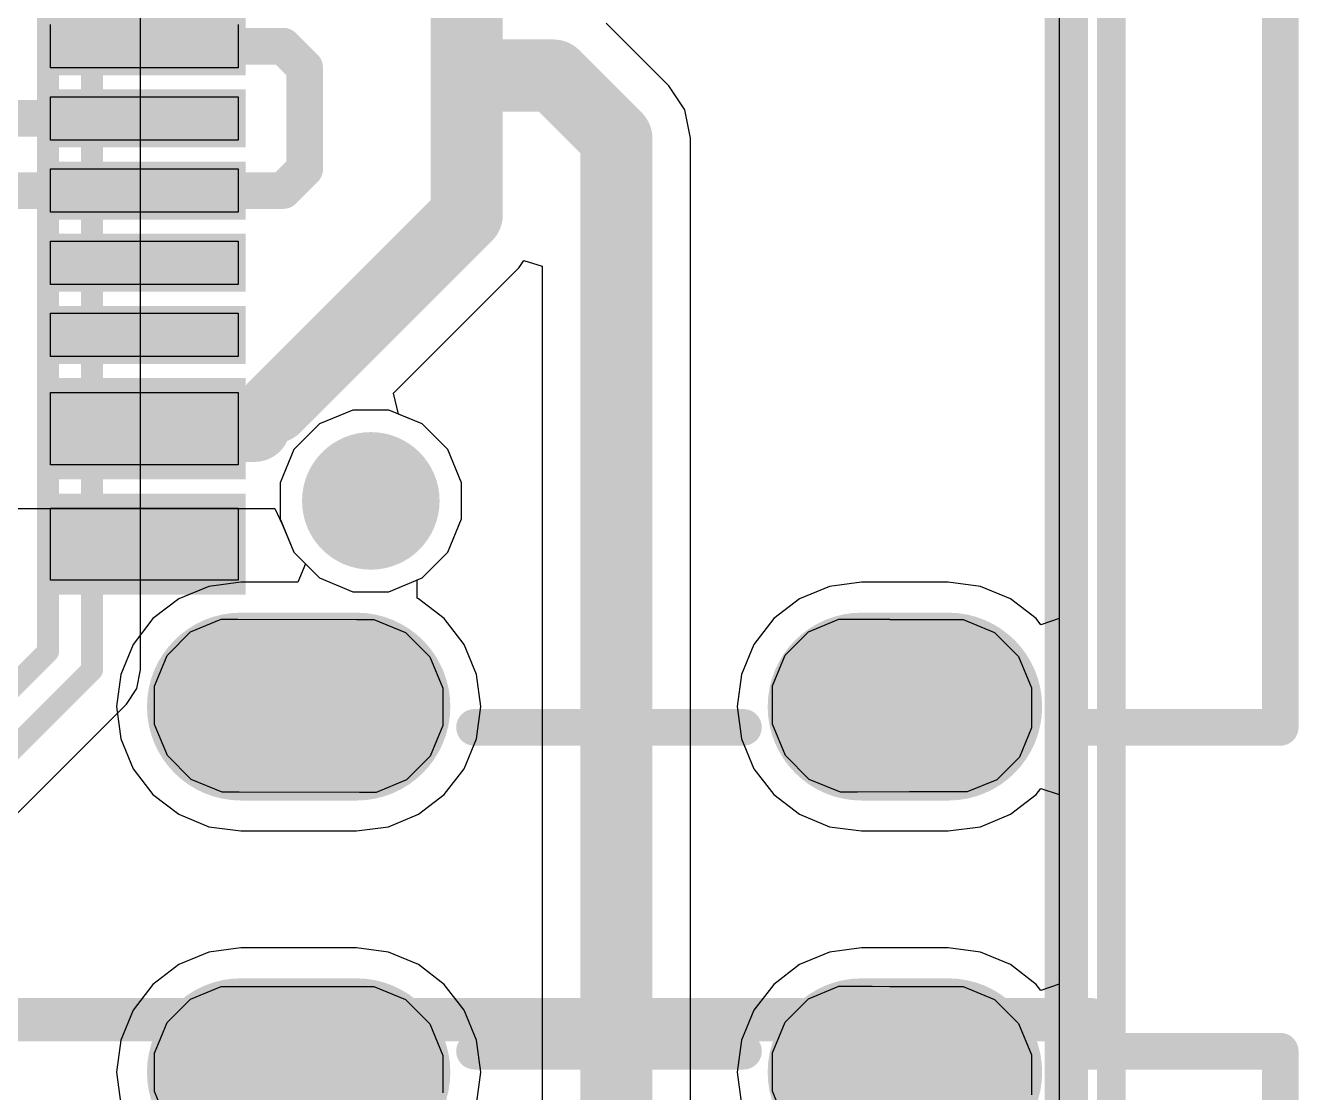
# Model space of a CAD drawing. Header units: inches. Extents: x -1 to 1.07, y -0.9 to 1.08.
# Drawn here: x 0.6739 to 1.0211, y -0.4853 to -0.1942 of the extents above; entities that cross this region are included whole.
import ezdxf

# ---------------------------------------------------------------- set-up
doc = ezdxf.new("R2010")
doc.units = ezdxf.units.IN
doc.header["$MEASUREMENT"] = 0
for name, color, linetype in [('BottomLayer', 5, 'Continuous'), ('BottomSolder', 6, 'Continuous'), ('KeepOutLayer', 6, 'Continuous'), ('Mechanical15', 56, 'Continuous'), ('MidLayer1', 16, 'Continuous'), ('MidLayer2', 76, 'Continuous'), ('MultiLayer', 9, 'Continuous'), ('PadHoleLayer', 156, 'Continuous'), ('TopLayer', 1, 'Continuous'), ('TopOverlay', 2, 'Continuous'), ('TopPaste', 8, 'Continuous'), ('TopSolder', 216, 'Continuous')]:
    doc.layers.add(name, color=color, linetype=linetype)

# ---------------------------------------------------------------- blocks, each defined once
blk = doc.blocks.new('USB_C_SMD_TYPE_C_31_M_12_14')
at = {"layer": 'BottomLayer'}
h = blk.add_hatch(color=5, dxfattribs=at)
edge = h.paths.add_edge_path()
edge.add_arc((-0.17027, 0.04589), 0.02362, 180, 360)
edge.add_line((-0.14665, 0.04589), (-0.14665, 0.07739))
edge.add_arc((-0.17027, 0.07739), 0.02362, 0, 180)
edge.add_line((-0.1939, 0.07739), (-0.1939, 0.04589))
h = blk.add_hatch(color=5, dxfattribs=at)
edge = h.paths.add_edge_path()
edge.add_arc((-0.11417, 0.04196), 0.01476, 0, 360)
h = blk.add_hatch(color=5, dxfattribs=at)
edge = h.paths.add_edge_path()
edge.add_arc((-0.17027, -0.11552), 0.02362, 180, 360)
edge.add_line((-0.14665, -0.11552), (-0.14665, -0.0919))
edge.add_arc((-0.17027, -0.0919), 0.02362, 0, 180)
edge.add_line((-0.1939, -0.0919), (-0.1939, -0.11552))
at = {"layer": 'BottomSolder'}
h = blk.add_hatch(color=6, dxfattribs=at)
edge = h.paths.add_edge_path()
edge.add_arc((-0.17027, 0.04589), 0.02562, 180, 360)
edge.add_line((-0.14465, 0.04589), (-0.14465, 0.07739))
edge.add_arc((-0.17027, 0.07739), 0.02562, 0, 180)
edge.add_line((-0.1959, 0.07739), (-0.1959, 0.04589))
h = blk.add_hatch(color=6, dxfattribs=at)
edge = h.paths.add_edge_path()
edge.add_arc((-0.11417, 0.04196), 0.01876, 0, 360)
h = blk.add_hatch(color=6, dxfattribs=at)
edge = h.paths.add_edge_path()
edge.add_arc((-0.17027, -0.11552), 0.02562, 180, 360)
edge.add_line((-0.14465, -0.11552), (-0.14465, -0.0919))
edge.add_arc((-0.17027, -0.0919), 0.02562, 0, 180)
edge.add_line((-0.1959, -0.0919), (-0.1959, -0.11552))
at = {"layer": 'MidLayer1'}
h = blk.add_hatch(color=16, dxfattribs=at)
edge = h.paths.add_edge_path()
edge.add_arc((-0.17027, 0.04589), 0.02362, 180, 360)
edge.add_line((-0.14665, 0.04589), (-0.14665, 0.07739))
edge.add_arc((-0.17027, 0.07739), 0.02362, 0, 180)
edge.add_line((-0.1939, 0.07739), (-0.1939, 0.04589))
h = blk.add_hatch(color=16, dxfattribs=at)
edge = h.paths.add_edge_path()
edge.add_arc((-0.11417, 0.04196), 0.01476, 0, 360)
h = blk.add_hatch(color=16, dxfattribs=at)
edge = h.paths.add_edge_path()
edge.add_arc((-0.17027, -0.11552), 0.02362, 180, 360)
edge.add_line((-0.14665, -0.11552), (-0.14665, -0.0919))
edge.add_arc((-0.17027, -0.0919), 0.02362, 0, 180)
edge.add_line((-0.1939, -0.0919), (-0.1939, -0.11552))
at = {"layer": 'MidLayer2'}
h = blk.add_hatch(color=76, dxfattribs=at)
edge = h.paths.add_edge_path()
edge.add_arc((-0.17027, 0.04589), 0.02362, 180, 360)
edge.add_line((-0.14665, 0.04589), (-0.14665, 0.07739))
edge.add_arc((-0.17027, 0.07739), 0.02362, 0, 180)
edge.add_line((-0.1939, 0.07739), (-0.1939, 0.04589))
h = blk.add_hatch(color=76, dxfattribs=at)
edge = h.paths.add_edge_path()
edge.add_arc((-0.11417, 0.04196), 0.01476, 0, 360)
h = blk.add_hatch(color=76, dxfattribs=at)
edge = h.paths.add_edge_path()
edge.add_arc((-0.17027, -0.11552), 0.02362, 180, 360)
edge.add_line((-0.14665, -0.11552), (-0.14665, -0.0919))
edge.add_arc((-0.17027, -0.0919), 0.02362, 0, 180)
edge.add_line((-0.1939, -0.0919), (-0.1939, -0.11552))
at = {"layer": 'MultiLayer'}
h = blk.add_hatch(color=9, dxfattribs=at)
edge = h.paths.add_edge_path()
edge.add_arc((-0.17027, 0.04589), 0.02362, 180, 360)
edge.add_line((-0.14665, 0.04589), (-0.14665, 0.07739))
edge.add_arc((-0.17027, 0.07739), 0.02362, 0, 180)
edge.add_line((-0.1939, 0.07739), (-0.1939, 0.04589))
h = blk.add_hatch(color=9, dxfattribs=at)
edge = h.paths.add_edge_path()
edge.add_arc((-0.11417, 0.04196), 0.01476, 0, 360)
h = blk.add_hatch(color=9, dxfattribs=at)
edge = h.paths.add_edge_path()
edge.add_arc((-0.17027, -0.11552), 0.02362, 180, 360)
edge.add_line((-0.14665, -0.11552), (-0.14665, -0.0919))
edge.add_arc((-0.17027, -0.0919), 0.02362, 0, 180)
edge.add_line((-0.1939, -0.0919), (-0.1939, -0.11552))
at = {"layer": 'PadHoleLayer'}
h = blk.add_hatch(color=156, dxfattribs=at)
edge = h.paths.add_edge_path()
edge.add_arc((-0.17027, 0.04589), 0.01575, 180, 360)
edge.add_line((-0.15453, 0.04589), (-0.15453, 0.07739))
edge.add_arc((-0.17027, 0.07739), 0.01575, 0, 180)
edge.add_line((-0.18602, 0.07739), (-0.18602, 0.04589))
h = blk.add_hatch(color=156, dxfattribs=at)
edge = h.paths.add_edge_path()
edge.add_arc((-0.11417, 0.04196), 0.01476, 0, 360)
h = blk.add_hatch(color=156, dxfattribs=at)
edge = h.paths.add_edge_path()
edge.add_arc((-0.17027, -0.11552), 0.01575, 180, 360)
edge.add_line((-0.15453, -0.11552), (-0.15453, -0.0919))
edge.add_arc((-0.17027, -0.0919), 0.01575, 0, 180)
edge.add_line((-0.18602, -0.0919), (-0.18602, -0.11552))
at = {"layer": 'TopLayer'}
for points in [[(-0.13779, 0.12929), (-0.12598, 0.12929), (-0.12598, 0.07811), (-0.13779, 0.07811)], [(-0.12598, 0.1293), (-0.11417, 0.1293), (-0.11417, 0.07812), (-0.12598, 0.07812)], [(-0.1063, 0.12929), (-0.09449, 0.12929), (-0.09449, 0.07811), (-0.1063, 0.07811)], [(-0.09449, 0.1293), (-0.08268, 0.1293), (-0.08268, 0.07812), (-0.09449, 0.07812)], [(-0.07481, 0.1293), (-0.06299, 0.1293), (-0.06299, 0.07812), (-0.07481, 0.07812)], [(-0.05512, 0.1293), (-0.0433, 0.1293), (-0.0433, 0.07812), (-0.05512, 0.07812)], [(-0.03544, 0.1293), (-0.02362, 0.1293), (-0.02362, 0.07812), (-0.03544, 0.07812)], [(-0.01575, 0.1293), (-0.00393, 0.1293), (-0.00393, 0.07812), (-0.01575, 0.07812)], [(0.00393, 0.1293), (0.01575, 0.1293), (0.01575, 0.07812), (0.00393, 0.07812)]]:
    blk.add_hatch(color=1, dxfattribs=at).paths.add_polyline_path(points)
h = blk.add_hatch(color=1, dxfattribs=at)
edge = h.paths.add_edge_path()
edge.add_arc((-0.17027, 0.04589), 0.02362, 180, 360)
edge.add_line((-0.14665, 0.04589), (-0.14665, 0.07739))
edge.add_arc((-0.17027, 0.07739), 0.02362, 0, 180)
edge.add_line((-0.1939, 0.07739), (-0.1939, 0.04589))
h = blk.add_hatch(color=1, dxfattribs=at)
edge = h.paths.add_edge_path()
edge.add_arc((-0.11417, 0.04196), 0.01476, 0, 360)
h = blk.add_hatch(color=1, dxfattribs=at)
edge = h.paths.add_edge_path()
edge.add_arc((-0.17027, -0.11552), 0.02362, 180, 360)
edge.add_line((-0.14665, -0.11552), (-0.14665, -0.0919))
edge.add_arc((-0.17027, -0.0919), 0.02362, 0, 180)
edge.add_line((-0.1939, -0.0919), (-0.1939, -0.11552))
at = {"layer": 'TopSolder'}
for points in [[(-0.13979, 0.13129), (-0.12398, 0.13129), (-0.12398, 0.07611), (-0.13979, 0.07611)], [(-0.12798, 0.1313), (-0.11217, 0.1313), (-0.11217, 0.07612), (-0.12798, 0.07612)], [(-0.1083, 0.13129), (-0.09249, 0.13129), (-0.09249, 0.07611), (-0.1083, 0.07611)], [(-0.09649, 0.1313), (-0.08068, 0.1313), (-0.08068, 0.07612), (-0.09649, 0.07612)], [(-0.07681, 0.1313), (-0.06099, 0.1313), (-0.06099, 0.07612), (-0.07681, 0.07612)], [(-0.05712, 0.1313), (-0.0413, 0.1313), (-0.0413, 0.07612), (-0.05712, 0.07612)], [(-0.03744, 0.1313), (-0.02162, 0.1313), (-0.02162, 0.07612), (-0.03744, 0.07612)], [(-0.01775, 0.1313), (-0.00193, 0.1313), (-0.00193, 0.07612), (-0.01775, 0.07612)], [(0.00193, 0.1313), (0.01775, 0.1313), (0.01775, 0.07612), (0.00193, 0.07612)]]:
    blk.add_hatch(color=216, dxfattribs=at).paths.add_polyline_path(points)
h = blk.add_hatch(color=216, dxfattribs=at)
edge = h.paths.add_edge_path()
edge.add_arc((-0.17027, 0.04589), 0.02562, 180, 360)
edge.add_line((-0.14465, 0.04589), (-0.14465, 0.07739))
edge.add_arc((-0.17027, 0.07739), 0.02562, 0, 180)
edge.add_line((-0.1959, 0.07739), (-0.1959, 0.04589))
h = blk.add_hatch(color=216, dxfattribs=at)
edge = h.paths.add_edge_path()
edge.add_arc((-0.11417, 0.04196), 0.01876, 0, 360)
h = blk.add_hatch(color=216, dxfattribs=at)
edge = h.paths.add_edge_path()
edge.add_arc((-0.17027, -0.11552), 0.02562, 180, 360)
edge.add_line((-0.14465, -0.11552), (-0.14465, -0.0919))
edge.add_arc((-0.17027, -0.0919), 0.02562, 0, 180)
edge.add_line((-0.1959, -0.0919), (-0.1959, -0.11552))
at = {"layer": 'Mechanical15'}
for points in [[(-0.10925, 0.04196, 0.00984, 0.00984, 1), (-0.11909, 0.04196, 0.00984, 0.00984, 1)], [(-0.12155, 0.04196, 0.00492, 0.00492, 1), (-0.11663, 0.04196, 0.00492, 0.00492, 1)], [(-0.11171, 0.04196, 0.00492, 0.00492, 1), (-0.10679, 0.04196, 0.00492, 0.00492, 1)]]:
    blk.add_lwpolyline(points, format="xyseb", close=True, dxfattribs=at)
at = {"layer": 'TopOverlay'}
for points in [[(-0.17594, 0.01367, 0.01, 0.01, 0), (-0.17594, -0.05967, 0.01, 0.01, 0)], [(-0.17594, -0.14775, 0.01, 0.01, 0), (-0.17594, -0.20607, 0.01, 0.01, 0)], [(0.17602, -0.20606, 0.01, 0.01, 0), (-0.17594, -0.20607, 0.01, 0.01, 0)]]:
    blk.add_lwpolyline(points, format="xyseb", dxfattribs=at)
for points in [[(-0.17844, 0.01367, 0.005, 0.005, 1), (-0.17344, 0.01367, 0.005, 0.005, 1)], [(-0.17844, -0.05967, 0.005, 0.005, 1), (-0.17344, -0.05967, 0.005, 0.005, 1)], [(-0.17844, -0.14775, 0.005, 0.005, 1), (-0.17344, -0.14775, 0.005, 0.005, 1)], [(-0.17844, -0.20607, 0.005, 0.005, 1), (-0.17344, -0.20607, 0.005, 0.005, 1)], [(-0.17844, -0.20607, 0.005, 0.005, 1), (-0.17344, -0.20607, 0.005, 0.005, 1)]]:
    blk.add_lwpolyline(points, format="xyseb", close=True, dxfattribs=at)
at = {"layer": 'TopPaste'}
for p, q in [((-0.13583, 0.07901), (-0.13583, 0.12929)), ((-0.13583, 0.12929), (-0.11615, 0.12929)), ((-0.11615, 0.12929), (-0.11615, 0.07811)), ((-0.10433, 0.07901), (-0.10433, 0.12929)), ((-0.10433, 0.12929), (-0.08465, 0.12929)), ((-0.08465, 0.12929), (-0.08465, 0.07811)), ((-0.07481, 0.07815), (-0.07481, 0.12929)), ((-0.07481, 0.12929), (-0.063, 0.12929)), ((-0.063, 0.12929), (-0.063, 0.07815)), ((-0.05512, 0.07815), (-0.05512, 0.12929)), ((-0.05512, 0.12929), (-0.04331, 0.12929)), ((-0.04331, 0.12929), (-0.04331, 0.07815)), ((-0.03544, 0.07815), (-0.03544, 0.12929)), ((-0.03544, 0.12929), (-0.02363, 0.12929)), ((-0.02363, 0.12929), (-0.02363, 0.07815)), ((-0.01575, 0.07815), (-0.01575, 0.12929)), ((-0.01575, 0.12929), (-0.00394, 0.12929)), ((-0.00394, 0.12929), (-0.00394, 0.07815)), ((0.00393, 0.07815), (0.00393, 0.12929)), ((0.00393, 0.12929), (0.01574, 0.12929)), ((-0.18364, 0.09745), (-0.17516, 0.10097)), ((-0.17516, 0.10097), (-0.17057, 0.10097)), ((-0.17057, 0.10097), (-0.17057, 0.10097)), ((-0.17057, 0.10097), (-0.17057, 0.10097)), ((-0.17057, 0.10097), (-0.16918, 0.10097)), ((-0.16918, 0.10097), (-0.16466, 0.10097)), ((-0.16466, 0.10097), (-0.15631, 0.09751)), ((-0.19013, 0.09096), (-0.18364, 0.09745)), ((-0.15631, 0.09751), (-0.14992, 0.09112)), ((-0.19365, 0.08248), (-0.19013, 0.09096)), ((-0.14992, 0.09112), (-0.14647, 0.08277)), ((-0.19365, 0.07789), (-0.19365, 0.08248)), ((-0.14647, 0.08277), (-0.14647, 0.07825)), ((-0.19367, 0.04505), (-0.19365, 0.07789)), ((-0.14647, 0.07825), (-0.1465, 0.04576)), ((-0.14647, 0.07825), (-0.14647, 0.07825)), ((-0.14647, 0.07825), (-0.14647, 0.07825)), ((-0.13583, 0.07811), (-0.13583, 0.07901)), ((-0.11615, 0.07811), (-0.13583, 0.07811)), ((-0.10433, 0.07811), (-0.10433, 0.07901)), ((-0.08465, 0.07811), (-0.10433, 0.07811)), ((-0.063, 0.07815), (-0.07481, 0.07815)), ((-0.04331, 0.07815), (-0.05512, 0.07815)), ((-0.02363, 0.07815), (-0.03544, 0.07815)), ((-0.00394, 0.07815), (-0.01575, 0.07815)), ((0.01574, 0.07815), (0.00393, 0.07815)), ((-0.1465, 0.04576), (-0.1465, 0.04576)), ((-0.1465, 0.04576), (-0.1465, 0.0411)), ((-0.1465, 0.04576), (-0.1465, 0.04576)), ((-0.19367, 0.04053), (-0.19367, 0.04505)), ((-0.19367, 0.04505), (-0.19367, 0.04505)), ((-0.19021, 0.03218), (-0.19367, 0.04053)), ((-0.1465, 0.0411), (-0.15007, 0.03249)), ((-0.18382, 0.02579), (-0.19021, 0.03218)), ((-0.15007, 0.03249), (-0.15666, 0.0259)), ((-0.17547, 0.02233), (-0.18382, 0.02579)), ((-0.15666, 0.0259), (-0.16527, 0.02233)), ((-0.17095, 0.02233), (-0.17547, 0.02233)), ((-0.16993, 0.02233), (-0.17095, 0.02233)), ((-0.16527, 0.02233), (-0.16993, 0.02233)), ((-0.16993, 0.02233), (-0.16993, 0.02233)), ((-0.18359, -0.07111), (-0.17507, -0.06758)), ((-0.17507, -0.06758), (-0.17045, -0.06758)), ((-0.17045, -0.06758), (-0.17045, -0.06758)), ((-0.17045, -0.06758), (-0.16908, -0.06758)), ((-0.16908, -0.06758), (-0.16458, -0.06758)), ((-0.16458, -0.06758), (-0.15625, -0.07103)), ((-0.19011, -0.07763), (-0.18359, -0.07111)), ((-0.15625, -0.07103), (-0.14989, -0.07739)), ((-0.19364, -0.08616), (-0.19011, -0.07763)), ((-0.14989, -0.07739), (-0.14644, -0.08572)), ((-0.19364, -0.09077), (-0.19364, -0.08616)), ((-0.14644, -0.08572), (-0.14644, -0.09022)), ((-0.14644, -0.09022), (-0.14644, -0.09022)), ((-0.14644, -0.09022), (-0.14644, -0.09022)), ((-0.14644, -0.09022), (-0.14644, -0.09479)), ((-0.19356, -0.10499), (-0.19364, -0.09077)), ((-0.14644, -0.09479), (-0.14647, -0.09961)), ((-0.14647, -0.09961), (-0.14649, -0.09963)), ((-0.14649, -0.09963), (-0.14649, -0.09963)), ((-0.14649, -0.09963), (-0.14649, -0.09963)), ((-0.14649, -0.09963), (-0.14649, -0.11496)), ((-0.14647, -0.09961), (-0.14647, -0.09961)), ((-0.19356, -0.11637), (-0.19356, -0.10499)), ((-0.19356, -0.12073), (-0.19356, -0.11637)), ((-0.19356, -0.11637), (-0.19356, -0.11637)), ((-0.14649, -0.11496), (-0.14649, -0.11959)), ((-0.19023, -0.12878), (-0.19356, -0.12073)), ((-0.14649, -0.11959), (-0.15004, -0.12816)), ((-0.15004, -0.12816), (-0.1566, -0.13472)), ((-0.18407, -0.13494), (-0.19023, -0.12878)), ((-0.17602, -0.13827), (-0.18407, -0.13494)), ((-0.1566, -0.13472), (-0.16517, -0.13827)), ((-0.17166, -0.13827), (-0.17602, -0.13827)), ((-0.16981, -0.13827), (-0.17166, -0.13827)), ((-0.16517, -0.13827), (-0.16981, -0.13827)), ((-0.16981, -0.13827), (-0.16981, -0.13827)), ((-0.16981, -0.13827), (-0.16981, -0.13827))]:
    blk.add_line(p, q, dxfattribs=at)
blk = doc.blocks.new('USB_C_SMD_TYPE_C_31_M_12_66')
at = {"layer": 'BottomLayer'}
h = blk.add_hatch(color=5, dxfattribs=at)
edge = h.paths.add_edge_path()
edge.add_arc((0.17027, 0.04589), 0.02362, 180, 360)
edge.add_line((0.1939, 0.04589), (0.1939, 0.07739))
edge.add_arc((0.17027, 0.07739), 0.02362, 0, 180)
edge.add_line((0.14665, 0.07739), (0.14665, 0.04589))
h = blk.add_hatch(color=5, dxfattribs=at)
edge = h.paths.add_edge_path()
edge.add_arc((0.17027, -0.11552), 0.02362, 180, 360)
edge.add_line((0.1939, -0.11552), (0.1939, -0.0919))
edge.add_arc((0.17027, -0.0919), 0.02362, 0, 180)
edge.add_line((0.14665, -0.0919), (0.14665, -0.11552))
at = {"layer": 'BottomSolder'}
h = blk.add_hatch(color=6, dxfattribs=at)
edge = h.paths.add_edge_path()
edge.add_arc((0.17027, 0.04589), 0.02562, 180, 360)
edge.add_line((0.1959, 0.04589), (0.1959, 0.07739))
edge.add_arc((0.17027, 0.07739), 0.02562, 0, 180)
edge.add_line((0.14465, 0.07739), (0.14465, 0.04589))
h = blk.add_hatch(color=6, dxfattribs=at)
edge = h.paths.add_edge_path()
edge.add_arc((0.17027, -0.11552), 0.02562, 180, 360)
edge.add_line((0.1959, -0.11552), (0.1959, -0.0919))
edge.add_arc((0.17027, -0.0919), 0.02562, 0, 180)
edge.add_line((0.14465, -0.0919), (0.14465, -0.11552))
at = {"layer": 'MidLayer1'}
h = blk.add_hatch(color=16, dxfattribs=at)
edge = h.paths.add_edge_path()
edge.add_arc((0.17027, 0.04589), 0.02362, 180, 360)
edge.add_line((0.1939, 0.04589), (0.1939, 0.07739))
edge.add_arc((0.17027, 0.07739), 0.02362, 0, 180)
edge.add_line((0.14665, 0.07739), (0.14665, 0.04589))
h = blk.add_hatch(color=16, dxfattribs=at)
edge = h.paths.add_edge_path()
edge.add_arc((0.17027, -0.11552), 0.02362, 180, 360)
edge.add_line((0.1939, -0.11552), (0.1939, -0.0919))
edge.add_arc((0.17027, -0.0919), 0.02362, 0, 180)
edge.add_line((0.14665, -0.0919), (0.14665, -0.11552))
at = {"layer": 'MidLayer2'}
h = blk.add_hatch(color=76, dxfattribs=at)
edge = h.paths.add_edge_path()
edge.add_arc((0.17027, 0.04589), 0.02362, 180, 360)
edge.add_line((0.1939, 0.04589), (0.1939, 0.07739))
edge.add_arc((0.17027, 0.07739), 0.02362, 0, 180)
edge.add_line((0.14665, 0.07739), (0.14665, 0.04589))
h = blk.add_hatch(color=76, dxfattribs=at)
edge = h.paths.add_edge_path()
edge.add_arc((0.17027, -0.11552), 0.02362, 180, 360)
edge.add_line((0.1939, -0.11552), (0.1939, -0.0919))
edge.add_arc((0.17027, -0.0919), 0.02362, 0, 180)
edge.add_line((0.14665, -0.0919), (0.14665, -0.11552))
at = {"layer": 'MultiLayer'}
h = blk.add_hatch(color=9, dxfattribs=at)
edge = h.paths.add_edge_path()
edge.add_arc((0.17027, 0.04589), 0.02362, 180, 360)
edge.add_line((0.1939, 0.04589), (0.1939, 0.07739))
edge.add_arc((0.17027, 0.07739), 0.02362, 0, 180)
edge.add_line((0.14665, 0.07739), (0.14665, 0.04589))
h = blk.add_hatch(color=9, dxfattribs=at)
edge = h.paths.add_edge_path()
edge.add_arc((0.17027, -0.11552), 0.02362, 180, 360)
edge.add_line((0.1939, -0.11552), (0.1939, -0.0919))
edge.add_arc((0.17027, -0.0919), 0.02362, 0, 180)
edge.add_line((0.14665, -0.0919), (0.14665, -0.11552))
at = {"layer": 'PadHoleLayer'}
h = blk.add_hatch(color=156, dxfattribs=at)
edge = h.paths.add_edge_path()
edge.add_arc((0.17027, 0.04589), 0.01575, 180, 360)
edge.add_line((0.18602, 0.04589), (0.18602, 0.07739))
edge.add_arc((0.17027, 0.07739), 0.01575, 0, 180)
edge.add_line((0.15453, 0.07739), (0.15453, 0.04589))
h = blk.add_hatch(color=156, dxfattribs=at)
edge = h.paths.add_edge_path()
edge.add_arc((0.17027, -0.11552), 0.01575, 180, 360)
edge.add_line((0.18602, -0.11552), (0.18602, -0.0919))
edge.add_arc((0.17027, -0.0919), 0.01575, 0, 180)
edge.add_line((0.15453, -0.0919), (0.15453, -0.11552))
at = {"layer": 'TopLayer'}
h = blk.add_hatch(color=1, dxfattribs=at)
edge = h.paths.add_edge_path()
edge.add_arc((0.17027, 0.04589), 0.02362, 180, 360)
edge.add_line((0.1939, 0.04589), (0.1939, 0.07739))
edge.add_arc((0.17027, 0.07739), 0.02362, 0, 180)
edge.add_line((0.14665, 0.07739), (0.14665, 0.04589))
h = blk.add_hatch(color=1, dxfattribs=at)
edge = h.paths.add_edge_path()
edge.add_arc((0.17027, -0.11552), 0.02362, 180, 360)
edge.add_line((0.1939, -0.11552), (0.1939, -0.0919))
edge.add_arc((0.17027, -0.0919), 0.02362, 0, 180)
edge.add_line((0.14665, -0.0919), (0.14665, -0.11552))
at = {"layer": 'TopSolder'}
h = blk.add_hatch(color=216, dxfattribs=at)
edge = h.paths.add_edge_path()
edge.add_arc((0.17027, 0.04589), 0.02562, 180, 360)
edge.add_line((0.1959, 0.04589), (0.1959, 0.07739))
edge.add_arc((0.17027, 0.07739), 0.02562, 0, 180)
edge.add_line((0.14465, 0.07739), (0.14465, 0.04589))
h = blk.add_hatch(color=216, dxfattribs=at)
edge = h.paths.add_edge_path()
edge.add_arc((0.17027, -0.11552), 0.02562, 180, 360)
edge.add_line((0.1959, -0.11552), (0.1959, -0.0919))
edge.add_arc((0.17027, -0.0919), 0.02562, 0, 180)
edge.add_line((0.14465, -0.0919), (0.14465, -0.11552))
at = {"layer": 'TopOverlay'}
for points in [[(0.17602, 0.01368, 0.01, 0.01, 0), (0.17602, -0.05969, 0.01, 0.01, 0)], [(0.17602, -0.14773, 0.01, 0.01, 0), (0.17602, -0.20606, 0.01, 0.01, 0)], [(0.17602, -0.20606, 0.01, 0.01, 0), (-0.17594, -0.20607, 0.01, 0.01, 0)]]:
    blk.add_lwpolyline(points, format="xyseb", dxfattribs=at)
for points in [[(0.17352, 0.01368, 0.005, 0.005, 1), (0.17852, 0.01368, 0.005, 0.005, 1)], [(0.17352, -0.05969, 0.005, 0.005, 1), (0.17852, -0.05969, 0.005, 0.005, 1)], [(0.17352, -0.14773, 0.005, 0.005, 1), (0.17852, -0.14773, 0.005, 0.005, 1)], [(0.17352, -0.20606, 0.005, 0.005, 1), (0.17852, -0.20606, 0.005, 0.005, 1)], [(0.17352, -0.20606, 0.005, 0.005, 1), (0.17852, -0.20606, 0.005, 0.005, 1)]]:
    blk.add_lwpolyline(points, format="xyseb", close=True, dxfattribs=at)
at = {"layer": 'TopPaste'}
for p, q in [((0.15652, 0.09745), (0.165, 0.10097)), ((0.165, 0.10097), (0.16959, 0.10097)), ((0.16959, 0.10097), (0.16959, 0.10097)), ((0.16959, 0.10097), (0.17098, 0.10097)), ((0.17098, 0.10097), (0.1755, 0.10097)), ((0.1755, 0.10097), (0.18385, 0.09751)), ((0.18385, 0.09751), (0.19024, 0.09112)), ((0.19024, 0.09112), (0.19369, 0.08277)), ((0.19369, 0.08277), (0.19369, 0.07825)), ((0.19369, 0.07825), (0.19366, 0.04576)), ((0.19369, 0.07825), (0.19369, 0.07825)), ((0.19369, 0.07825), (0.19369, 0.07825)), ((0.19366, 0.04576), (0.19366, 0.0411)), ((0.19366, 0.0411), (0.19009, 0.03249)), ((0.19009, 0.03249), (0.1835, 0.0259)), ((0.1835, 0.0259), (0.17489, 0.02233)), ((0.16921, 0.02233), (0.16469, 0.02233)), ((0.16921, 0.02233), (0.16921, 0.02233)), ((0.17023, 0.02233), (0.16921, 0.02233)), ((0.16921, 0.02233), (0.16921, 0.02233)), ((0.17489, 0.02233), (0.17023, 0.02233)), ((0.17023, 0.02233), (0.17023, 0.02233)), ((0.15657, -0.07111), (0.16509, -0.06758)), ((0.16509, -0.06758), (0.16971, -0.06758)), ((0.16971, -0.06758), (0.16971, -0.06758)), ((0.16971, -0.06758), (0.17108, -0.06758)), ((0.17108, -0.06758), (0.17558, -0.06758)), ((0.17558, -0.06758), (0.18391, -0.07103)), ((0.18391, -0.07103), (0.19027, -0.07739)), ((0.19027, -0.07739), (0.19372, -0.08572)), ((0.19372, -0.08572), (0.19372, -0.09022)), ((0.19372, -0.09022), (0.19372, -0.09022)), ((0.19372, -0.09022), (0.19372, -0.09022)), ((0.19372, -0.09022), (0.19372, -0.09479)), ((0.19372, -0.09479), (0.19369, -0.09961)), ((0.19369, -0.09961), (0.19367, -0.09963)), ((0.19367, -0.09963), (0.19367, -0.09963)), ((0.19367, -0.09963), (0.19367, -0.11496)), ((0.19369, -0.09961), (0.19369, -0.09961)), ((0.19367, -0.11496), (0.19367, -0.11959)), ((0.19367, -0.11959), (0.19012, -0.12816)), ((0.19012, -0.12816), (0.18356, -0.13472)), ((0.18356, -0.13472), (0.17499, -0.13827)), ((0.1685, -0.13827), (0.16414, -0.13827)), ((0.17035, -0.13827), (0.1685, -0.13827)), ((0.17499, -0.13827), (0.17035, -0.13827)), ((0.17035, -0.13827), (0.17035, -0.13827)), ((0.17035, -0.13827), (0.17035, -0.13827))]:
    blk.add_line(p, q, dxfattribs=at)

msp = doc.modelspace()

# ---------------------------------------------------------------- linework, layer by layer
at = {"layer": 'BottomLayer'}
for p, q in [((0.95579, 1.06079), (0.95579, -0.88079)), ((0.70525, -0.37), (0.70525, 0.27808)), ((0.76311, -0.29913), (0.75401, -0.3029)), ((0.77297, -0.29913), (0.76311, -0.29913)), ((0.78207, -0.3029), (0.77297, -0.29913)), ((0.75401, -0.3029), (0.74705, -0.30987)), ((0.78903, -0.30987), (0.78207, -0.3029)), ((0.74705, -0.30987), (0.74328, -0.31897)), ((0.7928, -0.31897), (0.78903, -0.30987)), ((0.74328, -0.31897), (0.74328, -0.32882)), ((0.7928, -0.32882), (0.7928, -0.31897)), ((0.74328, -0.32882), (0.74705, -0.33792)), ((0.78903, -0.33792), (0.7928, -0.32882)), ((0.74705, -0.33792), (0.75401, -0.34489)), ((0.78207, -0.34489), (0.78903, -0.33792)), ((0.75401, -0.34489), (0.76311, -0.34866)), ((0.77297, -0.34866), (0.78207, -0.34489)), ((0.76311, -0.34866), (0.77297, -0.34866)), ((0.70425, -0.37507), (0.70525, -0.37)), ((0.70137, -0.37937), (0.70425, -0.37507)), ((0.66437, -0.41637), (0.70137, -0.37937))]:
    msp.add_line(p, q, dxfattribs=at)
for points in [[(0.68, -0.365, 0.006, 0.006, 0), (0.68, 0.51, 0.006, 0.006, 0)], [(0.692, -0.37, 0.006, 0.006, 0), (0.692, 0.28357, 0.006, 0.006, 0)], [(0.65, -0.395, 0.006, 0.006, 0), (0.68, -0.365, 0.006, 0.006, 0)], [(0.655, -0.407, 0.006, 0.006, 0), (0.692, -0.37, 0.006, 0.006, 0)]]:
    msp.add_lwpolyline(points, format="xyseb", dxfattribs=at)
for points in [[(0.6785, -0.365, 0.003, 0.003, 1), (0.6815, -0.365, 0.003, 0.003, 1)], [(0.6785, -0.365, 0.003, 0.003, 1), (0.6815, -0.365, 0.003, 0.003, 1)], [(0.6905, -0.37, 0.003, 0.003, 1), (0.6935, -0.37, 0.003, 0.003, 1)], [(0.6905, -0.37, 0.003, 0.003, 1), (0.6935, -0.37, 0.003, 0.003, 1)]]:
    msp.add_lwpolyline(points, format="xyseb", close=True, dxfattribs=at)
at = {"layer": 'KeepOutLayer'}
msp.add_lwpolyline([(0.97, 1.075, 0.00787, 0.00787, 0), (0.97, -0.895, 0.00787, 0.00787, 0)], format="xyseb", dxfattribs=at)
at = {"layer": 'MidLayer1'}
for p, q in [((0.95579, 1.06079), (0.95579, -0.88079)), ((0.76311, -0.29913), (0.75401, -0.3029)), ((0.77297, -0.29913), (0.76311, -0.29913)), ((0.78207, -0.3029), (0.77297, -0.29913)), ((0.75401, -0.3029), (0.74705, -0.30987)), ((0.78903, -0.30987), (0.78207, -0.3029)), ((0.74705, -0.30987), (0.74328, -0.31897)), ((0.7928, -0.31897), (0.78903, -0.30987)), ((0.74328, -0.31897), (0.74328, -0.32882)), ((0.7928, -0.32882), (0.7928, -0.31897)), ((0.74328, -0.32882), (0.74705, -0.33792)), ((0.78903, -0.33792), (0.7928, -0.32882)), ((0.74705, -0.33792), (0.75401, -0.34489)), ((0.78207, -0.34489), (0.78903, -0.33792)), ((0.75401, -0.34489), (0.76311, -0.34866)), ((0.77297, -0.34866), (0.78207, -0.34489)), ((0.76311, -0.34866), (0.77297, -0.34866))]:
    msp.add_line(p, q, dxfattribs=at)
at = {"layer": 'MidLayer2'}
for p, q in [((0.95579, -0.06345), (0.95579, -0.35601)), ((0.76311, -0.29913), (0.75401, -0.3029)), ((0.77297, -0.29913), (0.76311, -0.29913)), ((0.78207, -0.3029), (0.77297, -0.29913)), ((0.75401, -0.3029), (0.74705, -0.30987)), ((0.78903, -0.30987), (0.78207, -0.3029)), ((0.74705, -0.30987), (0.74328, -0.31897)), ((0.7928, -0.31897), (0.78903, -0.30987)), ((0.74328, -0.31897), (0.74328, -0.32882)), ((0.7928, -0.32882), (0.7928, -0.31897)), ((0.74328, -0.32882), (0.74705, -0.33792)), ((0.78903, -0.33792), (0.7928, -0.32882)), ((0.74705, -0.33792), (0.75021, -0.34109)), ((0.78207, -0.34489), (0.78903, -0.33792)), ((0.75021, -0.34109), (0.74814, -0.34609)), ((0.73261, -0.34609), (0.72383, -0.34724)), ((0.74814, -0.34609), (0.73261, -0.34609)), ((0.78067, -0.34547), (0.78207, -0.34489)), ((0.78067, -0.35047), (0.78067, -0.34547)), ((0.9019, -0.34609), (0.89312, -0.34724)), ((0.92552, -0.34609), (0.9019, -0.34609)), ((0.9343, -0.34724), (0.92552, -0.34609)), ((0.71565, -0.35063), (0.70863, -0.35602)), ((0.72383, -0.34724), (0.71565, -0.35063)), ((0.78106, -0.35063), (0.78067, -0.35047)), ((0.78809, -0.35602), (0.78106, -0.35063)), ((0.88494, -0.35063), (0.87792, -0.35602)), ((0.89312, -0.34724), (0.88494, -0.35063)), ((0.94248, -0.35063), (0.9343, -0.34724)), ((0.9495, -0.35602), (0.94248, -0.35063)), ((0.70863, -0.35602), (0.70324, -0.36304)), ((0.79348, -0.36304), (0.78809, -0.35602)), ((0.87792, -0.35602), (0.87253, -0.36304)), ((0.95079, -0.3577), (0.9495, -0.35602)), ((0.95579, -0.35601), (0.95079, -0.3577)), ((0.70324, -0.36304), (0.69985, -0.37122)), ((0.79686, -0.37122), (0.79348, -0.36304)), ((0.87253, -0.36304), (0.86914, -0.37122)), ((0.69985, -0.37122), (0.6987, -0.38)), ((0.79802, -0.38), (0.79686, -0.37122)), ((0.86914, -0.37122), (0.86799, -0.38)), ((0.6987, -0.38), (0.69985, -0.38878)), ((0.79686, -0.38878), (0.79802, -0.38)), ((0.86799, -0.38), (0.86914, -0.38878)), ((0.69985, -0.38878), (0.70324, -0.39696)), ((0.79348, -0.39696), (0.79686, -0.38878)), ((0.86914, -0.38878), (0.87253, -0.39696)), ((0.70324, -0.39696), (0.70863, -0.40398)), ((0.78809, -0.40398), (0.79348, -0.39696)), ((0.87253, -0.39696), (0.87792, -0.40398)), ((0.9495, -0.40398), (0.95079, -0.4023)), ((0.95079, -0.4023), (0.95579, -0.40399)), ((0.70863, -0.40398), (0.71565, -0.40937)), ((0.78106, -0.40937), (0.78809, -0.40398)), ((0.87792, -0.40398), (0.88494, -0.40937)), ((0.94248, -0.40937), (0.9495, -0.40398)), ((0.95579, -0.40399), (0.95579, -0.45573)), ((0.71565, -0.40937), (0.72383, -0.41276)), ((0.77288, -0.41276), (0.78106, -0.40937)), ((0.88494, -0.40937), (0.89312, -0.41276)), ((0.9343, -0.41276), (0.94248, -0.40937)), ((0.72383, -0.41276), (0.73261, -0.41391)), ((0.76411, -0.41391), (0.77288, -0.41276)), ((0.89312, -0.41276), (0.9019, -0.41391)), ((0.92552, -0.41391), (0.9343, -0.41276)), ((0.73261, -0.41391), (0.76411, -0.41391)), ((0.9019, -0.41391), (0.92552, -0.41391)), ((0.72383, -0.44697), (0.71565, -0.45036)), ((0.73261, -0.44581), (0.72383, -0.44697)), ((0.76411, -0.44581), (0.73261, -0.44581)), ((0.77288, -0.44697), (0.76411, -0.44581)), ((0.78106, -0.45036), (0.77288, -0.44697)), ((0.89312, -0.44697), (0.88494, -0.45036)), ((0.9019, -0.44581), (0.89312, -0.44697)), ((0.92552, -0.44581), (0.9019, -0.44581)), ((0.9343, -0.44697), (0.92552, -0.44581)), ((0.94248, -0.45036), (0.9343, -0.44697)), ((0.71565, -0.45036), (0.70863, -0.45575)), ((0.78809, -0.45575), (0.78106, -0.45036)), ((0.88494, -0.45036), (0.87792, -0.45575)), ((0.9495, -0.45575), (0.94248, -0.45036)), ((0.70863, -0.45575), (0.70324, -0.46277)), ((0.79348, -0.46277), (0.78809, -0.45575)), ((0.87792, -0.45575), (0.87253, -0.46277)), ((0.95079, -0.45743), (0.9495, -0.45575)), ((0.95579, -0.45573), (0.95079, -0.45743)), ((0.70324, -0.46277), (0.69985, -0.47095)), ((0.79686, -0.47095), (0.79348, -0.46277)), ((0.87253, -0.46277), (0.86914, -0.47095)), ((0.69985, -0.47095), (0.6987, -0.47973)), ((0.79802, -0.47973), (0.79686, -0.47095)), ((0.86914, -0.47095), (0.86799, -0.47973)), ((0.6987, -0.47973), (0.69985, -0.4885)), ((0.79686, -0.4885), (0.79802, -0.47973)), ((0.86799, -0.47973), (0.86914, -0.4885))]:
    msp.add_line(p, q, dxfattribs=at)
at = {"layer": 'TopLayer'}
for p, q in [((0.95579, 1.06079), (0.95579, -0.88079)), ((0.84931, -0.21069), (0.83221, -0.19359)), ((0.85369, -0.21726), (0.84931, -0.21069)), ((0.85523, -0.225), (0.85369, -0.21726)), ((0.85523, -0.63), (0.85523, -0.225)), ((0.77426, -0.29451), (0.80851, -0.26026)), ((0.80851, -0.26026), (0.80977, -0.25837)), ((0.80977, -0.25837), (0.81477, -0.25989)), ((0.81477, -0.25989), (0.81477, -0.62162)), ((0.77561, -0.30023), (0.77426, -0.29451)), ((0.78207, -0.3029), (0.77561, -0.30023)), ((0.78903, -0.30987), (0.78207, -0.3029)), ((0.7928, -0.31897), (0.78903, -0.30987)), ((0.7928, -0.32882), (0.7928, -0.31897)), ((0.67071, -0.32602), (0.74189, -0.32602)), ((0.74189, -0.32602), (0.74385, -0.33021)), ((0.78903, -0.33792), (0.7928, -0.32882)), ((0.74385, -0.33021), (0.74705, -0.33792)), ((0.74705, -0.33792), (0.75401, -0.34489)), ((0.78207, -0.34489), (0.78903, -0.33792)), ((0.75401, -0.34489), (0.76311, -0.34866)), ((0.77297, -0.34866), (0.78207, -0.34489)), ((0.76311, -0.34866), (0.77297, -0.34866))]:
    msp.add_line(p, q, dxfattribs=at)
for points in [[(0.7942, -0.2079, 0.01969, 0.01969, 0), (0.7942, -0.165, 0.01969, 0.01969, 0)], [(0.70629, -0.19989, 0.01, 0.01, 0), (0.74414, -0.19989, 0.01, 0.01, 0)], [(0.74414, -0.19989, 0.01, 0.01, 0), (0.75, -0.20574, 0.01, 0.01, 0)], [(0.75, -0.2334, 0.01, 0.01, 0), (0.75, -0.20574, 0.01, 0.01, 0)], [(0.7942, -0.24596, 0.01969, 0.01969, 0), (0.7942, -0.2079, 0.01969, 0.01969, 0)], [(0.7942, -0.2079, 0.01969, 0.01969, 0), (0.8179, -0.2079, 0.01969, 0.01969, 0)], [(0.8179, -0.2079, 0.01969, 0.01969, 0), (0.835, -0.225, 0.01969, 0.01969, 0)], [(0.66086, -0.21957, 0.01, 0.01, 0), (0.70629, -0.21957, 0.01, 0.01, 0)], [(0.835, -0.63, 0.01969, 0.01969, 0), (0.835, -0.225, 0.01969, 0.01969, 0)], [(0.74414, -0.23926, 0.01, 0.01, 0), (0.75, -0.2334, 0.01, 0.01, 0)], [(0.64998, -0.23926, 0.01, 0.01, 0), (0.70629, -0.23926, 0.01, 0.01, 0)], [(0.70629, -0.23926, 0.01, 0.01, 0), (0.74414, -0.23926, 0.01, 0.01, 0)], [(0.74185, -0.29831, 0.01969, 0.01969, 0), (0.7942, -0.24596, 0.01969, 0.01969, 0)], [(0.70078, -0.30343, 0.01969, 0.01969, 0), (0.73633, -0.30343, 0.01969, 0.01969, 0)]]:
    msp.add_lwpolyline(points, format="xyseb", dxfattribs=at)
for points in [[(0.70379, -0.19989, 0.005, 0.005, 1), (0.70879, -0.19989, 0.005, 0.005, 1)], [(0.74164, -0.19989, 0.005, 0.005, 1), (0.74664, -0.19989, 0.005, 0.005, 1)], [(0.74164, -0.19989, 0.005, 0.005, 1), (0.74664, -0.19989, 0.005, 0.005, 1)], [(0.7475, -0.20574, 0.005, 0.005, 1), (0.7525, -0.20574, 0.005, 0.005, 1)], [(0.7475, -0.20574, 0.005, 0.005, 1), (0.7525, -0.20574, 0.005, 0.005, 1)], [(0.78928, -0.2079, 0.00984, 0.00984, 1), (0.79912, -0.2079, 0.00984, 0.00984, 1)], [(0.78928, -0.2079, 0.00984, 0.00984, 1), (0.79912, -0.2079, 0.00984, 0.00984, 1)], [(0.78928, -0.2079, 0.00984, 0.00984, 1), (0.79912, -0.2079, 0.00984, 0.00984, 1)], [(0.81298, -0.2079, 0.00984, 0.00984, 1), (0.82282, -0.2079, 0.00984, 0.00984, 1)], [(0.81298, -0.2079, 0.00984, 0.00984, 1), (0.82282, -0.2079, 0.00984, 0.00984, 1)], [(0.70379, -0.21957, 0.005, 0.005, 1), (0.70879, -0.21957, 0.005, 0.005, 1)], [(0.83008, -0.225, 0.00984, 0.00984, 1), (0.83992, -0.225, 0.00984, 0.00984, 1)], [(0.83008, -0.225, 0.00984, 0.00984, 1), (0.83992, -0.225, 0.00984, 0.00984, 1)], [(0.7475, -0.2334, 0.005, 0.005, 1), (0.7525, -0.2334, 0.005, 0.005, 1)], [(0.7475, -0.2334, 0.005, 0.005, 1), (0.7525, -0.2334, 0.005, 0.005, 1)], [(0.70379, -0.23926, 0.005, 0.005, 1), (0.70879, -0.23926, 0.005, 0.005, 1)], [(0.70379, -0.23926, 0.005, 0.005, 1), (0.70879, -0.23926, 0.005, 0.005, 1)], [(0.74164, -0.23926, 0.005, 0.005, 1), (0.74664, -0.23926, 0.005, 0.005, 1)], [(0.74164, -0.23926, 0.005, 0.005, 1), (0.74664, -0.23926, 0.005, 0.005, 1)], [(0.78928, -0.24596, 0.00984, 0.00984, 1), (0.79912, -0.24596, 0.00984, 0.00984, 1)], [(0.78928, -0.24596, 0.00984, 0.00984, 1), (0.79912, -0.24596, 0.00984, 0.00984, 1)], [(0.73692, -0.29831, 0.00984, 0.00984, 1), (0.74677, -0.29831, 0.00984, 0.00984, 1)], [(0.69586, -0.30343, 0.00984, 0.00984, 1), (0.7057, -0.30343, 0.00984, 0.00984, 1)], [(0.73141, -0.30343, 0.00984, 0.00984, 1), (0.74125, -0.30343, 0.00984, 0.00984, 1)]]:
    msp.add_lwpolyline(points, format="xyseb", close=True, dxfattribs=at)
at = {"layer": 'TopOverlay'}
for points in [[(0.95773, -0.4718, 0.01181, 0.01181, 0), (0.95773, -0.00906, 0.01181, 0.01181, 0)], [(0.49055, -0.46535, 0.01181, 0.01181, 0), (0.96417, -0.46535, 0.01181, 0.01181, 0)], [(0.95773, -0.4718, 0.01181, 0.01181, 0), (0.96417, -0.46535, 0.01181, 0.01181, 0)], [(0.95773, -0.87849, 0.01181, 0.01181, 0), (0.95773, -0.46535, 0.01181, 0.01181, 0)]]:
    msp.add_lwpolyline(points, format="xyseb", dxfattribs=at)
for points in [[(0.95478, -0.46535, 0.00591, 0.00591, 1), (0.96068, -0.46535, 0.00591, 0.00591, 1)], [(0.96122, -0.46535, 0.00591, 0.00591, 1), (0.96713, -0.46535, 0.00591, 0.00591, 1)], [(0.96122, -0.46535, 0.00591, 0.00591, 1), (0.96713, -0.46535, 0.00591, 0.00591, 1)], [(0.95478, -0.4718, 0.00591, 0.00591, 1), (0.96068, -0.4718, 0.00591, 0.00591, 1)], [(0.95478, -0.4718, 0.00591, 0.00591, 1), (0.96068, -0.4718, 0.00591, 0.00591, 1)]]:
    msp.add_lwpolyline(points, format="xyseb", close=True, dxfattribs=at)

# ---------------------------------------------------------------- block references
at = {"rotation": 90}
for name, p in [('USB_C_SMD_TYPE_C_31_M_12_14', (0.81, -0.20973)), ('USB_C_SMD_TYPE_C_31_M_12_66', (0.81, -0.65))]:
    msp.add_blockref(name, p, dxfattribs=at)

doc.saveas('drawing.dxf')
